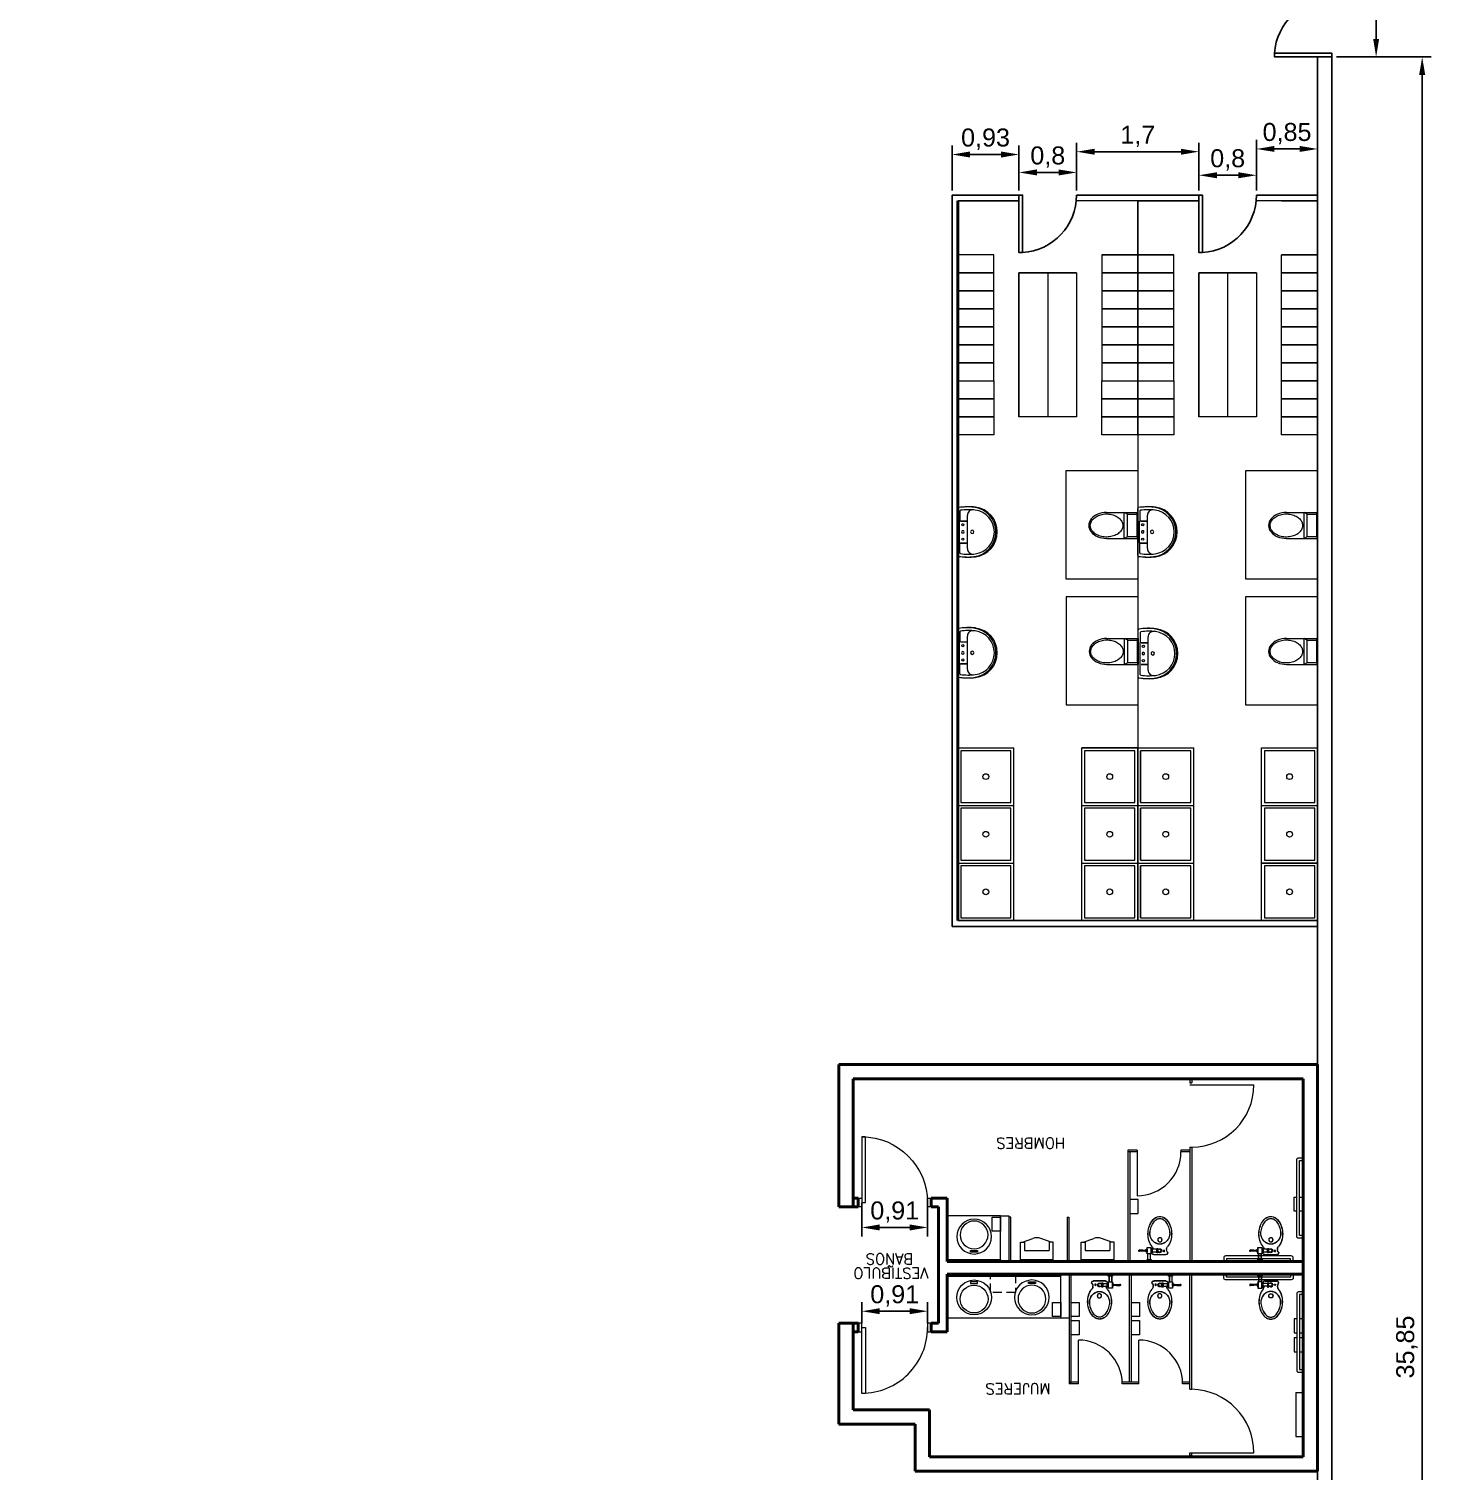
# Model space of a CAD drawing. Header units: millimetres. Extents: x 2831 to 3559, y 1674 to 2188.
# Drawn here: x 3354.6 to 3549.5, y 1848.3 to 2048.7 of the extents above; entities that cross this region are included whole.
import ezdxf

# ---------------------------------------------------------------- set-up
doc = ezdxf.new("R2010")
doc.units = ezdxf.units.MM
doc.linetypes.add('HIDDEN2', pattern=[0.1875, 0.125, -0.0625])
for name, color, linetype, lineweight in [('A-MOBILIARIO FIJO', 23, 'Continuous', 5), ('A-MUROS', 51, 'Continuous', 40), ('A-PUERTAS', 31, 'Continuous', 13), ('A-TEXTO AREAS', 253, 'Continuous', 15)]:
    doc.layers.add(name, color=color, linetype=linetype, lineweight=lineweight)
doc.layers.add('CARPINTERIA', color=255, linetype='Continuous')
doc.styles.add('LETREOS', font='simplex8.shx', dxfattribs={"height": 0.15})
doc.styles.get("Standard").update_dxf_attribs({"font": 'arial.ttf'})
doc.dimstyles.new('ISO-25', dxfattribs={"dimtxt": 2.5, "dimasz": 2.5, "dimexe": 1.25, "dimexo": 0.625, "dimtad": 1, "dimtxsty": 'Standard', "dimcen": 2.5, "dimadec": 0, "dimazin": 0, "dimtfac": 1, "dimtmove": 0, "dimatfit": 3, "dimfxl": 1, "dimarcsym": 0})

# ---------------------------------------------------------------- blocks, each defined once
blk = doc.blocks.new('AG131')
for p, q in [((0.033, -0.5), (0.033, 0.5)), ((0.033, 0.5), (0.833, 0.5)), ((0.833, 0.5), (0.833, 0.375)), ((0.833, 0.375), (0.448, 0.375)), ((0.448, 0.375), (0.448, -0.375)), ((0.833, 0.437), (1.004, 0.118)), ((0.833, -0.375), (0.448, -0.375)), ((0.833, -0.437), (1.004, -0.118)), ((0.833, -0.5), (0.833, -0.375)), ((0.033, -0.5), (0.833, -0.5))]:
    blk.add_line(p, q)
blk.add_arc((0.784, 0), 0.25, 331.833, 28.167)
blk = doc.blocks.new('A1138DA', base_point=(8, 4.5))
for p, q in [((8.1, 4.6), (8.05, 4.6)), ((8.05, 4.6), (8.05, 4.4)), ((8.1, 4.4), (8.1, 4.6)), ((8.05, 4.4), (8.1, 4.4))]:
    blk.add_line(p, q)
for centre, radius in [((8.5, 4.5), 0.5), ((8.55, 4.5), 0.4)]:
    blk.add_circle(centre, radius)
blk = doc.blocks.new('37int 12')
at = {"layer": 'A-PUERTAS', "linetype": 'ByBlock'}
for points in [[(323.652, 21.756), (323.703, 21.756), (323.703, 21.873), (323.652, 21.873)], [(324.618, 21.756), (324.668, 21.756), (324.668, 21.873), (324.618, 21.873)], [(323.754, 21.815), (323.754, 20.9), (323.703, 20.9), (323.703, 21.815)]]:
    blk.add_lwpolyline(points, close=True, dxfattribs=at)
blk.add_arc((323.703, 21.815), 0.914, 270, 0, dxfattribs=at)
blk = doc.blocks.new('inodoro baño publico')
at = {"layer": 'A-MOBILIARIO FIJO', "ltscale": 0.001}
for p, q in [((-0.169, 0.066), (-0.169, -0.011)), ((-0.168, 0.066), (-0.168, -0.011)), ((-0.166, 0.079), (-0.166, 0.066)), ((-0.134, 0.079), (-0.134, 0.066)), ((-0.132, 0.066), (-0.132, -0.011)), ((-0.131, 0.066), (-0.131, -0.011)), ((-0.085, 0), (0.085, 0)), ((-0.294, -0.055), (-0.294, -0.055)), ((-0.189, -0.05), (-0.284, -0.045)), ((-0.189, -0.052), (-0.284, -0.047)), ((-0.189, -0.058), (-0.284, -0.063)), ((-0.189, -0.06), (-0.284, -0.065)), ((-0.122, -0.04), (-0.108, -0.04)), ((-0.122, -0.071), (-0.108, -0.071)), ((-0.044, -0.036), (-0.108, -0.036)), ((-0.044, -0.074), (-0.108, -0.074)), ((-0.093, -0.079), (-0.093, -0.074)), ((-0.092, -0.079), (-0.092, -0.074)), ((-0.085, -0.001), (0.085, -0.001)), ((-0.044, -0.04), (-0.03, -0.04)), ((-0.044, -0.071), (-0.03, -0.071)), ((0.001, -0.036), (-0.03, -0.036)), ((0.001, -0.074), (-0.03, -0.074)), ((0.092, -0.079), (0.092, -0.071)), ((0.093, -0.079), (0.093, -0.071))]:
    blk.add_line(p, q, dxfattribs=at)
for points in [[(-0.112, 0.094), (-0.188, 0.094), (-0.188, 0.081), (-0.112, 0.081), (-0.112, 0.094)], [(-0.122, 0.079), (-0.178, 0.079), (-0.178, 0.066), (-0.122, 0.066), (-0.122, 0.079)], [(-0.178, -0.036), (-0.189, -0.036), (-0.189, -0.074), (-0.178, -0.074), (-0.178, -0.036)], [(-0.122, -0.011), (-0.178, -0.011), (-0.178, -0.099), (-0.122, -0.099), (-0.122, -0.011)], [(-0.122, -0.027), (-0.122, -0.084), (-0.108, -0.084), (-0.108, -0.027), (-0.122, -0.027)], [(-0.044, -0.027), (-0.044, -0.084), (-0.03, -0.084), (-0.03, -0.027), (-0.044, -0.027)]]:
    blk.add_lwpolyline(points, dxfattribs=at)
for points in [[(-0.113, 0.093), (-0.187, 0.093), (-0.187, 0.082), (-0.113, 0.082)], [(-0.123, 0.078), (-0.177, 0.078), (-0.177, 0.067), (-0.123, 0.067)], [(-0.179, -0.037), (-0.188, -0.037), (-0.188, -0.073), (-0.179, -0.073)], [(-0.123, -0.012), (-0.177, -0.012), (-0.177, -0.098), (-0.123, -0.098)], [(-0.121, -0.028), (-0.121, -0.083), (-0.109, -0.083), (-0.109, -0.028)], [(-0.043, -0.028), (-0.043, -0.083), (-0.031, -0.083), (-0.031, -0.028)]]:
    blk.add_lwpolyline(points, close=True, dxfattribs=at)
for centre, radius in [((0.001, -0.206), 0.0298), ((0.001, -0.206), 0.0288), ((0.058, -0.052), 0.0096)]:
    blk.add_circle(centre, radius, dxfattribs=at)
for centre, radius, start, end in [((-0.085, -0.025), 0.025, 90, 184.6199), ((-0.284, -0.055), 0.01, 88.5679, 180), ((-0.284, -0.055), 0.01, 180, 271.4321), ((-0.284, -0.055), 0.008, 88.5679, 180), ((-0.284, -0.055), 0.008, 180, 271.4321), ((0.194, -0.291), 0.359, 164.4287, 180.0082), ((0.194, -0.291), 0.358, 164.4287, 180.0082), ((0.065, -0.262), 0.227, 138.7035, 162.7421), ((0.065, -0.262), 0.226, 138.7035, 162.7421), ((-0.011, -0.28), 0.124, 132.3178, 157.1642), ((-0.011, -0.28), 0.123, 132.3178, 157.1642), ((-0.085, -0.025), 0.024, 90, 184.6199), ((-0.085, -0.025), 0.025, 202.092, 206.9055), ((-0.143, -0.079), 0.05, 318.7035, 360), ((-0.143, -0.079), 0.051, 318.7035, 360), ((-0.004, -0.272), 0.124, 110.3998, 137.0732), ((-0.004, -0.272), 0.123, 110.3998, 137.0732), ((0, -0.242), 0.0977, 90, 118.9112), ((0, -0.242), 0.0967, 90, 118.9112), ((0.001, -0.055), 0.0288, 221.2951, 138.7049), ((0, -0.242), 0.0977, 61.0888, 90), ((0, -0.242), 0.0967, 61.0888, 90), ((0.001, -0.055), 0.019, 270, 90), ((0.004, -0.272), 0.124, 42.9268, 69.6002), ((0.004, -0.272), 0.123, 42.9268, 69.6002), ((0.085, -0.025), 0.025, 319.4189, 90), ((0.085, -0.025), 0.024, 319.4189, 90), ((0.139, -0.071), 0.0471, 139.4189, 179.0898), ((0.143, -0.079), 0.051, 180, 221.2965), ((0.139, -0.071), 0.0461, 139.4189, 179.0898), ((0.143, -0.079), 0.05, 180, 221.2965), ((0.011, -0.28), 0.123, 22.8358, 47.6822), ((0.011, -0.28), 0.124, 22.8358, 47.6822), ((-0.065, -0.262), 0.226, 17.2579, 41.2965), ((-0.065, -0.262), 0.227, 17.2579, 41.2965), ((-0.194, -0.291), 0.358, 359.9918, 15.5713), ((-0.194, -0.291), 0.359, 359.9918, 15.5713), ((0.127, -0.291), 0.292, 180, 197.2579), ((0.127, -0.291), 0.291, 180, 197.2579), ((0.118, -0.304), 0.28, 195.3318, 212.9791), ((0.118, -0.304), 0.279, 195.3318, 212.9791), ((0.017, -0.291), 0.155, 157.3484, 179.9533), ((0.127, -0.291), 0.265, 180, 197.2579), ((0.017, -0.291), 0.154, 157.3484, 179.9533), ((0.127, -0.291), 0.264, 180, 197.2579), ((0.119, -0.303), 0.253, 195.098, 212.5016), ((0.119, -0.303), 0.252, 195.098, 212.5016), ((-0.119, -0.303), 0.252, 327.4984, 344.902), ((-0.119, -0.303), 0.253, 327.4984, 344.902), ((-0.118, -0.304), 0.279, 327.0209, 344.6682), ((-0.118, -0.304), 0.28, 327.0209, 344.6682), ((-0.017, -0.291), 0.154, 0.0467, 22.6516), ((-0.127, -0.291), 0.264, 342.7421, 360), ((-0.017, -0.291), 0.155, 0.0467, 22.6516), ((-0.127, -0.291), 0.265, 342.7421, 360), ((-0.127, -0.291), 0.291, 342.7421, 360), ((-0.127, -0.291), 0.292, 342.7421, 360), ((0.06, -0.342), 0.21, 212.7314, 234.9862), ((0.06, -0.342), 0.209, 212.7314, 234.9862), ((0.06, -0.342), 0.183, 212.0544, 233.9659), ((0.06, -0.342), 0.182, 212.0544, 233.9659), ((0, -0.405), 0.125, 241.0888, 270), ((0, -0.405), 0.124, 241.0888, 270), ((0, -0.405), 0.0967, 241.0888, 270), ((0, -0.405), 0.0977, 241.0888, 270), ((0, -0.405), 0.0967, 270, 298.9112), ((0, -0.405), 0.0977, 270, 298.9112), ((0, -0.405), 0.124, 270, 298.9112), ((0, -0.405), 0.125, 270, 298.9112), ((-0.06, -0.342), 0.182, 306.0341, 327.9456), ((-0.06, -0.342), 0.183, 306.0341, 327.9456), ((-0.06, -0.342), 0.209, 305.0138, 327.2686), ((-0.06, -0.342), 0.21, 305.0138, 327.2686)]:
    blk.add_arc(centre, radius, start, end, dxfattribs=at)
blk = doc.blocks.new('bn07')
at = {"layer": 'A-MOBILIARIO FIJO'}
for p, q in [((2.407, 5.93), (1.543, 5.93)), ((2.407, 5.964), (2.407, 5.93)), ((2.432, 5.964), (2.407, 5.964)), ((2.432, 5.93), (2.407, 5.93)), ((2.432, 5.964), (2.432, 5.93)), ((2.407, 5.047), (2.407, 3.448)), ((2.432, 5.047), (2.407, 5.047)), ((2.432, 5.047), (2.432, 3.448)), ((2.432, 4.973), (2.534, 4.973)), ((2.432, 4.973), (2.432, 4.948)), ((2.432, 4.948), (2.534, 4.948)), ((2.534, 4.973), (2.534, 4.948)), ((3.143, 4.973), (3.143, 4.948)), ((3.143, 4.973), (3.372, 4.973)), ((3.143, 4.973), (3.143, 4.364)), ((3.143, 4.948), (3.372, 4.948)), ((3.245, 4.948), (3.245, 3.448)), ((3.245, 4.948), (3.27, 4.948)), ((3.27, 4.948), (3.27, 3.448)), ((3.372, 4.973), (3.372, 4.948)), ((3.982, 4.973), (3.982, 4.948)), ((3.982, 4.973), (4.109, 4.973)), ((3.982, 4.973), (3.982, 4.364)), ((3.982, 4.948), (4.109, 4.948)), ((4.109, 4.948), (4.109, 4.973)), ((4.226, 4.059), (5.807, 4.059)), ((4.34, 4.033), (4.34, 3.839)), ((2.407, 1.681), (2.407, 3.27)), ((2.432, 1.681), (2.432, 3.27)), ((3.267, 1.747), (3.267, 3.27)), ((3.293, 1.747), (3.293, 3.27)), ((4.113, 2.655), (4.113, 3.27)), ((4.138, 2.655), (4.138, 3.27)), ((4.922, 3.27), (4.922, 2.655)), ((5.179, 2.85), (5.179, 2.656)), ((4.138, 2.655), (4.113, 2.655)), ((4.922, 2.655), (4.947, 2.655)), ((5.065, 2.636), (5.807, 2.636)), ((3.166, 1.747), (3.166, 2.357)), ((2.432, 1.681), (2.407, 1.681)), ((2.432, 1.747), (2.556, 1.747)), ((2.432, 1.722), (2.432, 1.747)), ((2.432, 1.722), (2.556, 1.722)), ((2.556, 1.722), (2.556, 1.747)), ((3.166, 1.722), (3.166, 1.747)), ((3.166, 1.747), (3.293, 1.747)), ((3.166, 1.722), (3.293, 1.722)), ((3.267, 1.747), (3.293, 1.747)), ((3.293, 1.722), (3.293, 1.747)), ((2.407, 0.817), (1.543, 0.817)), ((2.432, 0.817), (2.407, 0.817)), ((2.432, 0.79), (2.407, 0.79)), ((2.407, 0.734), (2.407, 0.79)), ((2.407, 0.734), (2.432, 0.734)), ((2.432, 0.734), (2.432, 0.79))]:
    blk.add_line(p, q, dxfattribs=at)
at = {"layer": 'A-MOBILIARIO FIJO', "linetype": 'ByBlock'}
for p, q in [((0.959, 5.702), (0.858, 5.702)), ((0.959, 5.093), (0.959, 5.702)), ((0.959, 5.093), (0.858, 5.093))]:
    blk.add_line(p, q, dxfattribs=at)
at = {"layer": 'A-MOBILIARIO FIJO', "linetype": 'Continuous'}
for p, q in [((4.947, 2.636), (4.947, 3.269)), ((5.065, 3.269), (5.065, 2.636)), ((5.065, 2.636), (4.947, 2.636))]:
    blk.add_line(p, q, dxfattribs=at)
at = {"layer": 'A-MOBILIARIO FIJO'}
for points in [[(0.87, 3.693), (0.921, 3.693, 0.414214), (0.946, 3.718), (0.946, 4.785, 0.414214), (0.921, 4.811), (0.87, 4.811)], [(0.997, 3.449), (0.997, 3.5, -0.414214), (1.023, 3.525), (1.937, 3.525, -0.414214), (1.962, 3.5), (1.962, 3.449)], [(0.997, 3.449), (0.997, 3.5, -0.414214), (1.023, 3.525), (1.937, 3.525, -0.414214), (1.962, 3.5), (1.962, 3.449)], [(0.997, 3.27), (0.997, 3.22, 0.414214), (1.023, 3.194), (1.937, 3.194, 0.414214), (1.962, 3.22), (1.962, 3.27)], [(0.87, 2.948), (0.921, 2.948, -0.414214), (0.946, 2.922), (0.946, 1.856, -0.414214), (0.921, 1.83), (0.87, 1.83)]]:
    blk.add_lwpolyline(points, format="xyb", dxfattribs=at)
blk.add_lwpolyline([(4.109, 4.948), (4.083, 4.948), (4.083, 3.456), (4.109, 3.456)], close=True, dxfattribs=at)
for points in [[(0.87, 3.731), (0.908, 3.731), (0.908, 4.772), (0.87, 4.772)], [(0.908, 4.525), (0.871, 4.525)], [(0.946, 4.331), (0.985, 4.331), (0.985, 4.525), (0.946, 4.525)], [(0.871, 4.331), (0.908, 4.331)], [(0.908, 4.263), (0.871, 4.263)], [(0.946, 4.068), (0.985, 4.068), (0.985, 4.263), (0.946, 4.263)], [(3.245, 4.093), (3.131, 4.093), (3.131, 4.288), (3.245, 4.288)], [(3.245, 4.093), (3.131, 4.093), (3.131, 4.288), (3.245, 4.288)], [(4.083, 4.093), (3.969, 4.093), (3.969, 4.288), (4.083, 4.288)], [(0.871, 4.068), (0.908, 4.068)], [(3.245, 3.839), (3.131, 3.839), (3.131, 4.033), (3.245, 4.033)], [(3.245, 3.839), (3.131, 3.839), (3.131, 4.033), (3.245, 4.033)], [(4.083, 3.839), (3.969, 3.839), (3.969, 4.033), (4.083, 4.033)], [(4.34, 3.839), (4.226, 3.839), (4.226, 4.033), (4.34, 4.033)], [(4.34, 3.839), (4.226, 3.839), (4.226, 4.033), (4.34, 4.033)], [(1.035, 3.449), (1.035, 3.487), (1.924, 3.487), (1.924, 3.449)], [(1.035, 3.449), (1.035, 3.487), (1.924, 3.487), (1.924, 3.449)], [(1.035, 3.27), (1.035, 3.232), (1.924, 3.232), (1.924, 3.27)], [(0.87, 2.91), (0.908, 2.91), (0.908, 1.868), (0.87, 1.868)], [(5.179, 2.656), (5.065, 2.656), (5.065, 2.85), (5.179, 2.85)], [(5.179, 2.656), (5.065, 2.656), (5.065, 2.85), (5.179, 2.85)], [(0.871, 2.573), (0.908, 2.573)], [(0.946, 2.573), (0.985, 2.573), (0.985, 2.378), (0.946, 2.378)], [(3.267, 2.602), (3.153, 2.602), (3.153, 2.408), (3.267, 2.408)], [(3.267, 2.602), (3.153, 2.602), (3.153, 2.408), (3.267, 2.408)], [(0.908, 2.378), (0.871, 2.378)]]:
    blk.add_lwpolyline(points, dxfattribs=at)
at = {"layer": 'A-MOBILIARIO FIJO', "linetype": 'Continuous'}
blk.add_lwpolyline([(4.109, 4.059), (4.226, 4.059), (4.226, 3.449), (4.109, 3.449)], close=True, dxfattribs=at)
at = {"layer": 'A-MOBILIARIO FIJO', "linetype": 'HIDDEN2'}
blk.add_lwpolyline([(4.858, 3.449), (4.858, 3.703), (5.201, 3.703), (5.201, 3.449)], close=True, dxfattribs=at)
at = {"layer": 'A-MOBILIARIO FIJO', "linetype": 'ByBlock'}
for points in [[(5.807, 3.449), (5.807, 3.475), (4.226, 3.475), (4.226, 3.449)], [(5.807, 3.269), (5.807, 3.244), (5.065, 3.244), (5.065, 3.269)]]:
    blk.add_lwpolyline(points, dxfattribs=at)
at = {"layer": 'A-MOBILIARIO FIJO'}
for centre, radius, start, end in [((2.423, 5.927), 0.88, 179.8201, 268.9299), ((3.143, 4.973), 0.61, 180, 270), ((3.982, 4.973), 0.61, 180, 270), ((3.166, 1.747), 0.61, 90, 180), ((2.407, 0.817), 0.864, 90, 180)]:
    blk.add_arc(centre, radius, start, end, dxfattribs=at)
at = {"layer": 'A-MUROS', "linetype": 'Continuous'}
for p, q in [((6.249, 6.184), (0.658, 6.184)), ((0.658, 6.184), (0.658, 0.534)), ((6.249, 6.184), (6.249, 5.533)), ((0.858, 0.734), (0.858, 5.984)), ((0.858, 5.984), (6.049, 5.984)), ((6.049, 5.984), (6.049, 5.333)), ((7.312, 5.533), (6.249, 5.533)), ((7.312, 4.13), (7.312, 5.533)), ((6.049, 5.333), (7.112, 5.333)), ((7.112, 5.333), (7.112, 4.13)), ((5.807, 3.449), (5.807, 4.248)), ((6.026, 4.248), (5.807, 4.248)), ((6.026, 4.13), (6.026, 4.248)), ((7.042, 4.248), (7.042, 4.13)), ((7.112, 4.248), (7.042, 4.248)), ((5.925, 2.511), (5.925, 4.13)), ((6.026, 4.13), (5.925, 4.13)), ((7.112, 4.13), (7.312, 4.13)), ((5.807, 3.448), (0.858, 3.448)), ((5.807, 3.27), (0.858, 3.27)), ((5.807, 2.393), (5.807, 3.269)), ((5.925, 2.511), (6.026, 2.511)), ((6.026, 2.511), (6.026, 2.393)), ((7.112, 2.511), (7.042, 2.511)), ((7.042, 2.511), (7.042, 2.393)), ((7.312, 2.511), (7.112, 2.511)), ((7.112, 2.511), (7.112, 0.734)), ((5.807, 2.393), (6.026, 2.393)), ((7.112, 2.393), (7.042, 2.393)), ((7.112, 0.734), (0.858, 0.734)), ((0.658, 0.534), (7.312, 0.534))]:
    blk.add_line(p, q, dxfattribs=at)
at = {"layer": 'A-MUROS'}
blk.add_line((7.312, 2.511), (7.312, 0.534), dxfattribs=at)
at = {"layer": 'A-MUROS', "linetype": 'Continuous'}
blk.add_lwpolyline([(7.112, 4.13), (7.042, 4.13)], dxfattribs=at)
at = {"layer": 'A-MOBILIARIO FIJO', "rotation": 180}
blk.add_blockref('inodoro baño publico', (1.308, 3.542), dxfattribs=at)
at = {"layer": 'A-MOBILIARIO FIJO', "xscale": -1, "rotation": 180}
for p in [(2.85, 3.542), (3.688, 3.542)]:
    blk.add_blockref('inodoro baño publico', p, dxfattribs=at)
at = {"layer": 'A-MOBILIARIO FIJO', "extrusion": (0, 0, -1), "xscale": 0.4826000000014119, "yscale": 0.4826000000014119, "zscale": -0.4826}
for p, rotation in [((-4.628, 3.528), 90), ((-5.431, 3.167), 270)]:
    blk.add_blockref('A1138DA', p, dxfattribs=dict(at, rotation=rotation))
at = {"layer": 'A-MOBILIARIO FIJO'}
for name, p, xscale, yscale, zscale, rotation in [('A1138DA', (5.431, 3.528), 0.4826000000014119, 0.4826000000014119, 0.4826000000014119, 90), ('AG131', (3.715, 3.256), 0.3047999999969306, 0.4572000000030129, 0.6096, 270), ('AG131', (4.56, 3.256), 0.3047999999969306, 0.4572000000030129, 0.6096, 270)]:
    blk.add_blockref(name, p, dxfattribs=dict(at, xscale=xscale, yscale=yscale, zscale=zscale, rotation=rotation))
at = {"layer": 'A-MOBILIARIO FIJO', "xscale": -1}
for p in [(1.308, 3.176), (2.85, 3.176)]:
    blk.add_blockref('inodoro baño publico', p, dxfattribs=at)
at = {"layer": 'A-PUERTAS', "linetype": 'ByBlock', "rotation": 179.999999999987}
blk.add_blockref('37int 12', (330.695, 26.003), dxfattribs=at)
at = {"layer": 'A-PUERTAS', "linetype": 'ByBlock', "extrusion": (0, 0, -1), "zscale": -0.9999999999999998}
blk.add_blockref('37int 12', (-330.695, -19.363), dxfattribs=at)
at = {"layer": 'A-TEXTO AREAS', "linetype": 'ByBlock', "style": 'LETREOS'}
for s, p in [('MUJERES', (4.365, 4.966)), ('VESTIBULO', (6.062, 3.359)), ('BAÑOS', (6.275, 3.162)), ('HOMBRES', (4.165, 1.552))]:
    blk.add_text(s, height=0.15, dxfattribs=at).set_placement(p)
blk = doc.blocks.new('A$C35D072BF')
for p, q in [((0.8, 0.778), (0, 0.778)), ((0, 0), (0, 0.778)), ((0.76, 0.738), (0.04, 0.738)), ((0.04, 0.738), (0.04, 0.04)), ((0.76, 0.04), (0.76, 0.738)), ((0.8, 0), (0.8, 0.778)), ((0.04, 0.04), (0.76, 0.04)), ((0.8, 0), (0, 0))]:
    blk.add_line(p, q)
blk.add_circle((0.4, 0.389), 0.04)
blk = doc.blocks.new('A$C238C3AFD')
at = {"lineweight": 5}
for p, q in [((0, 0.246), (0, 0.68)), ((0.024, 0.666), (0, 0.68)), ((0, 0.68), (0.361, 0.68)), ((0.024, 0.68), (0.337, 0.68)), ((0.024, 0.535), (0.024, 0.666)), ((0.024, 0.666), (0.337, 0.666)), ((0.337, 0.666), (0.361, 0.68)), ((0.337, 0.666), (0.337, 0.535)), ((0.361, 0.246), (0.361, 0.68)), ((0.024, 0.535), (0, 0.492)), ((0.361, 0.492), (0, 0.492)), ((0.337, 0.535), (0.024, 0.535)), ((0.337, 0.535), (0.361, 0.492))]:
    blk.add_line(p, q, dxfattribs=at)
blk.add_ellipse((0.18, 0.246), major_axis=(0, 0.246), ratio=0.7331, start_param=1.570796, end_param=4.712389, dxfattribs=at)
blk.add_open_spline([(0.18, 0.472), (0.174, 0.472), (0.167, 0.472), (0.152, 0.469), (0.144, 0.467), (0.128, 0.46), (0.12, 0.456), (0.104, 0.445), (0.097, 0.439), (0.082, 0.425), (0.075, 0.417), (0.063, 0.4), (0.057, 0.391), (0.046, 0.37), (0.042, 0.36), (0.033, 0.337), (0.03, 0.326), (0.025, 0.301), (0.023, 0.289), (0.02, 0.264), (0.02, 0.251), (0.02, 0.226), (0.021, 0.213), (0.025, 0.189), (0.028, 0.177), (0.034, 0.153), (0.038, 0.142), (0.047, 0.12), (0.052, 0.11), (0.064, 0.091), (0.07, 0.082), (0.084, 0.066), (0.091, 0.059), (0.106, 0.046), (0.113, 0.041), (0.129, 0.032), (0.138, 0.028), (0.154, 0.023), (0.162, 0.021), (0.179, 0.02), (0.187, 0.02), (0.204, 0.022), (0.213, 0.024), (0.229, 0.03), (0.237, 0.034), (0.253, 0.044), (0.261, 0.05), (0.276, 0.064), (0.283, 0.072), (0.296, 0.089), (0.302, 0.098), (0.313, 0.118), (0.318, 0.129), (0.326, 0.151), (0.33, 0.163), (0.336, 0.187), (0.338, 0.2), (0.341, 0.225), (0.341, 0.238), (0.341, 0.264), (0.34, 0.276), (0.336, 0.301), (0.334, 0.314), (0.327, 0.338), (0.324, 0.349), (0.314, 0.371), (0.309, 0.382), (0.298, 0.401), (0.291, 0.41), (0.278, 0.426), (0.27, 0.434), (0.255, 0.446), (0.248, 0.452), (0.231, 0.461), (0.223, 0.464), (0.207, 0.47), (0.198, 0.471), (0.187, 0.472), (0.184, 0.472), (0.18, 0.472)], degree=3, knots=[0, 0, 0, 0, 0.129187, 0.129187, 0.292984, 0.292984, 0.456781, 0.456781, 0.620578, 0.620578, 0.784375, 0.784375, 0.948173, 0.948173, 1.11197, 1.11197, 1.275767, 1.275767, 1.439564, 1.439564, 1.603361, 1.603361, 1.767159, 1.767159, 1.930956, 1.930956, 2.094753, 2.094753, 2.25855, 2.25855, 2.422347, 2.422347, 2.586144, 2.586144, 2.749942, 2.749942, 2.913739, 2.913739, 3.077536, 3.077536, 3.241333, 3.241333, 3.406995, 3.406995, 3.572656, 3.572656, 3.738317, 3.738317, 3.903979, 3.903979, 4.06964, 4.06964, 4.235301, 4.235301, 4.400963, 4.400963, 4.566624, 4.566624, 4.732286, 4.732286, 4.897947, 4.897947, 5.063608, 5.063608, 5.22927, 5.22927, 5.394931, 5.394931, 5.560592, 5.560592, 5.726254, 5.726254, 5.891915, 5.891915, 6.057576, 6.057576, 6.223238, 6.223238, 6.283185, 6.283185, 6.283185, 6.283185], dxfattribs=at)
blk = doc.blocks.new('bn-14')
for p, q in [((-0.329, 0), (0.328, 0)), ((-0.291, -0.028), (-0.152, -0.028)), ((-0.232, -0.135), (0.232, -0.135)), ((-0.154, -0.039), (-0.154, -0.124)), ((-0.15, -0.039), (-0.15, -0.124)), ((-0.148, -0.025), (0.148, -0.025)), ((0.15, -0.039), (0.15, -0.124)), ((0.291, -0.028), (0.152, -0.028)), ((0.154, -0.039), (0.154, -0.124))]:
    blk.add_line(p, q)
for centre in [(-0.1, -0.07), (0.1, -0.07)]:
    blk.add_circle(centre, 0.015)
for centre, radius, start, end in [((-0.329, -0.01), 0.01, 90, 170.4361), ((0.328, -0.01), 0.01, 8.4763, 90), ((0.5, -0.15), 0.85, 170.4361, 186.4738), ((0.502, -0.134), 0.85, 171.5237, 185.8861), ((0.5, -0.15), 0.809, 171.9736, 186.4738), ((-0.232, -0.21), 0.075, 90, 184.723), ((-0.291, -0.038), 0.01, 90, 171.9736), ((-0.152, -0.026), 0.002, 270, 345.5225), ((-0.148, -0.027), 0.002, 90, 165.5225), ((0, -0.2), 0.023, 90, 270), ((0, -0.07), 0.0175, 90, 270), ((0, -0.07), 0.0175, 270, 90), ((0, -0.2), 0.023, 270, 90), ((0.148, -0.027), 0.002, 14.4775, 90), ((0.152, -0.026), 0.002, 194.4775, 270), ((0.232, -0.21), 0.075, 355.277, 90), ((0.291, -0.038), 0.01, 8.0264, 90), ((-0.5, -0.15), 0.809, 353.5262, 8.0264), ((-0.5, -0.15), 0.85, 353.5262, 9.5639), ((-0.502, -0.134), 0.85, 354.1139, 8.4763), ((0, -0.202), 0.347, 187.0913, 352.9087), ((0, -0.185), 0.345, 185.9873, 354.0127), ((0, -0.202), 0.306, 187.0913, 352.8682)]:
    blk.add_arc(centre, radius, start, end)
blk = doc.blocks.new('*D17')
at = {"color": 0, "lineweight": -2, "transparency": 16777216}
for p, q in [((3536.33, 2060.8), (3543.09, 2060.8)), ((3541.84, 2058.3), (3541.84, 2047.3)), ((3536.33, 2044.8), (3543.09, 2044.8))]:
    blk.add_line(p, q, dxfattribs=at)
at = {"color": 0, "transparency": 16777216}
for points in [[(3541.43, 2058.3), (3542.26, 2058.3), (3541.84, 2060.8)], [(3541.43, 2047.3), (3542.26, 2047.3), (3541.84, 2044.8)]]:
    blk.add_solid(points, dxfattribs=at)
at = {"layer": 'Defpoints', "color": 0, "transparency": 16777216}
for p in [(3535.71, 2060.8), (3535.71, 2044.8), (3541.84, 2044.8)]:
    blk.add_point(p, dxfattribs=at)
at = {"color": 0, "transparency": 16777216, "insert": (3539.72, 2052.8), "char_height": 2.5, "attachment_point": 5, "rotation": 90}
blk.add_mtext('1,6', dxfattribs=at)
blk = doc.blocks.new('*D18')
at = {"color": 0, "lineweight": -2, "transparency": 16777216}
for p, q in [((3517.21, 2026.22), (3517.21, 2029.61)), ((3519.71, 2028.36), (3522.71, 2028.36)), ((3525.21, 2026.22), (3525.21, 2029.61))]:
    blk.add_line(p, q, dxfattribs=at)
at = {"color": 0, "transparency": 16777216}
for points in [[(3519.71, 2028.78), (3519.71, 2027.94), (3517.21, 2028.36)], [(3522.71, 2028.78), (3522.71, 2027.94), (3525.21, 2028.36)]]:
    blk.add_solid(points, dxfattribs=at)
at = {"layer": 'Defpoints', "color": 0, "transparency": 16777216}
for p in [(3525.21, 2028.36), (3517.21, 2025.6), (3525.21, 2025.6)]:
    blk.add_point(p, dxfattribs=at)
at = {"color": 0, "transparency": 16777216, "insert": (3521.21, 2030.49), "char_height": 2.5, "attachment_point": 5}
blk.add_mtext('0,8', dxfattribs=at)
blk = doc.blocks.new('*D19')
at = {"color": 0, "lineweight": -2, "transparency": 16777216}
for p, q in [((3492.21, 2026.22), (3492.21, 2030)), ((3494.71, 2028.75), (3497.71, 2028.75)), ((3500.21, 2026.22), (3500.21, 2030))]:
    blk.add_line(p, q, dxfattribs=at)
at = {"color": 0, "transparency": 16777216}
for points in [[(3494.71, 2029.17), (3494.71, 2028.33), (3492.21, 2028.75)], [(3497.71, 2029.17), (3497.71, 2028.33), (3500.21, 2028.75)]]:
    blk.add_solid(points, dxfattribs=at)
at = {"layer": 'Defpoints', "color": 0, "transparency": 16777216}
for p in [(3500.21, 2028.75), (3492.21, 2025.6), (3500.21, 2025.6)]:
    blk.add_point(p, dxfattribs=at)
at = {"color": 0, "transparency": 16777216, "insert": (3496.21, 2030.88), "char_height": 2.5, "attachment_point": 5}
blk.add_mtext('0,8', dxfattribs=at)
blk = doc.blocks.new('*D20')
at = {"color": 0, "lineweight": -2, "transparency": 16777216}
for p, q in [((3470.37, 1885.58), (3470.37, 1880.91)), ((3479.51, 1885.58), (3479.51, 1880.91)), ((3472.87, 1882.16), (3477.01, 1882.16))]:
    blk.add_line(p, q, dxfattribs=at)
at = {"color": 0, "transparency": 16777216}
for points in [[(3472.87, 1882.58), (3472.87, 1881.74), (3470.37, 1882.16)], [(3477.01, 1882.58), (3477.01, 1881.74), (3479.51, 1882.16)]]:
    blk.add_solid(points, dxfattribs=at)
at = {"layer": 'Defpoints', "color": 0, "transparency": 16777216}
for p in [(3470.37, 1886.21), (3479.51, 1886.21), (3479.51, 1882.16)]:
    blk.add_point(p, dxfattribs=at)
at = {"color": 0, "transparency": 16777216, "insert": (3474.94, 1884.29), "char_height": 2.5, "attachment_point": 5}
blk.add_mtext('0,91', dxfattribs=at)
blk = doc.blocks.new('*D21')
at = {"color": 0, "lineweight": -2, "transparency": 16777216}
for p, q in [((3470.37, 1868.88), (3470.37, 1871.77)), ((3479.51, 1868.88), (3479.51, 1871.77)), ((3472.87, 1870.52), (3477.01, 1870.52))]:
    blk.add_line(p, q, dxfattribs=at)
at = {"color": 0, "transparency": 16777216}
for points in [[(3472.87, 1870.94), (3472.87, 1870.11), (3470.37, 1870.52)], [(3477.01, 1870.94), (3477.01, 1870.11), (3479.51, 1870.52)]]:
    blk.add_solid(points, dxfattribs=at)
at = {"layer": 'Defpoints', "color": 0, "transparency": 16777216}
for p in [(3479.51, 1870.52), (3470.37, 1868.25), (3479.51, 1868.25)]:
    blk.add_point(p, dxfattribs=at)
at = {"color": 0, "transparency": 16777216, "insert": (3474.94, 1872.65), "char_height": 2.5, "attachment_point": 5}
blk.add_mtext('0,91', dxfattribs=at)
blk = doc.blocks.new('*D50')
at = {"color": 0, "lineweight": -2, "transparency": 16777216}
for p, q in [((3482.91, 2026.22), (3482.91, 2032.49)), ((3492.21, 2026.22), (3492.21, 2032.49)), ((3489.71, 2031.24), (3485.41, 2031.24))]:
    blk.add_line(p, q, dxfattribs=at)
at = {"color": 0, "transparency": 16777216}
for points in [[(3485.41, 2031.66), (3485.41, 2030.82), (3482.91, 2031.24)], [(3489.71, 2031.66), (3489.71, 2030.82), (3492.21, 2031.24)]]:
    blk.add_solid(points, dxfattribs=at)
at = {"layer": 'Defpoints', "color": 0, "transparency": 16777216}
for p in [(3482.91, 2031.24), (3482.91, 2025.6), (3492.21, 2025.6)]:
    blk.add_point(p, dxfattribs=at)
at = {"color": 0, "transparency": 16777216, "insert": (3487.56, 2033.37), "char_height": 2.5, "attachment_point": 5}
blk.add_mtext('0,93', dxfattribs=at)
blk = doc.blocks.new('*D51')
at = {"color": 0, "lineweight": -2, "transparency": 16777216}
for p, q in [((3500.21, 2026.22), (3500.21, 2032.88)), ((3517.21, 2026.22), (3517.21, 2032.88)), ((3514.71, 2031.63), (3502.71, 2031.63))]:
    blk.add_line(p, q, dxfattribs=at)
at = {"color": 0, "transparency": 16777216}
for points in [[(3502.71, 2032.04), (3502.71, 2031.21), (3500.21, 2031.63)], [(3514.71, 2032.04), (3514.71, 2031.21), (3517.21, 2031.63)]]:
    blk.add_solid(points, dxfattribs=at)
at = {"layer": 'Defpoints', "color": 0, "transparency": 16777216}
for p in [(3500.21, 2031.63), (3500.21, 2025.6), (3517.21, 2025.6)]:
    blk.add_point(p, dxfattribs=at)
at = {"color": 0, "transparency": 16777216, "insert": (3508.71, 2033.75), "char_height": 2.5, "attachment_point": 5}
blk.add_mtext('1,7', dxfattribs=at)
blk = doc.blocks.new('*D52')
at = {"color": 0, "lineweight": -2, "transparency": 16777216}
for p, q in [((3525.21, 2026.22), (3525.21, 2033.26)), ((3533.71, 2026.22), (3533.71, 2033.26)), ((3527.71, 2032.01), (3531.21, 2032.01))]:
    blk.add_line(p, q, dxfattribs=at)
at = {"color": 0, "transparency": 16777216}
for points in [[(3527.71, 2032.43), (3527.71, 2031.6), (3525.21, 2032.01)], [(3531.21, 2032.43), (3531.21, 2031.6), (3533.71, 2032.01)]]:
    blk.add_solid(points, dxfattribs=at)
at = {"layer": 'Defpoints', "color": 0, "transparency": 16777216}
for p in [(3533.71, 2032.01), (3525.21, 2025.6), (3533.71, 2025.6)]:
    blk.add_point(p, dxfattribs=at)
at = {"color": 0, "transparency": 16777216, "insert": (3529.46, 2034.14), "char_height": 2.5, "attachment_point": 5}
blk.add_mtext('0,85', dxfattribs=at)
blk = doc.blocks.new('*D53')
at = {"color": 0, "lineweight": -2, "transparency": 16777216}
for p, q in [((3536.33, 2044.8), (3549.49, 2044.8)), ((3548.24, 2042.3), (3548.24, 1688.8)), ((3536.33, 1686.3), (3549.49, 1686.3))]:
    blk.add_line(p, q, dxfattribs=at)
at = {"color": 0, "transparency": 16777216}
for points in [[(3547.82, 2042.3), (3548.66, 2042.3), (3548.24, 2044.8)], [(3547.82, 1688.8), (3548.66, 1688.8), (3548.24, 1686.3)]]:
    blk.add_solid(points, dxfattribs=at)
at = {"layer": 'Defpoints', "color": 0, "transparency": 16777216}
for p in [(3535.71, 2044.8), (3535.71, 1686.3), (3548.24, 1686.3)]:
    blk.add_point(p, dxfattribs=at)
at = {"color": 0, "transparency": 16777216, "insert": (3546.11, 1865.55), "char_height": 2.5, "attachment_point": 5, "rotation": 90}
blk.add_mtext('35,85', dxfattribs=at)

msp = doc.modelspace()

# ---------------------------------------------------------------- linework, layer by layer
for p, q in [((3533.707, 2044.799), (3527.723, 2044.799)), ((3533.707, 2044.799), (3535.707, 2044.799)), ((3535.707, 1686.301), (3535.707, 2044.799)), ((3535.707, 2044.799), (3535.707, 2044.799)), ((3492.707, 2025.599), (3482.907, 2025.599)), ((3482.907, 2025.599), (3482.907, 1924.799)), ((3483.707, 2024.799), (3492.207, 2024.799)), ((3492.207, 2024.799), (3492.207, 2025.599)), ((3517.707, 2025.599), (3500.207, 2025.599)), ((3508.707, 2024.799), (3517.207, 2024.799)), ((3517.207, 2024.799), (3517.207, 2025.599)), ((3533.707, 2025.599), (3525.207, 2025.599)), ((3533.707, 2024.799), (3533.707, 2025.599)), ((3482.907, 1924.799), (3482.907, 1923.999)), ((3482.907, 1923.999), (3533.707, 1923.999)), ((3533.707, 1924.799), (3483.707, 1924.799)), ((3533.707, 1904.799), (3533.707, 1924.799))]:
    msp.add_line(p, q)
for points in [[(3535.707, 2044.799), (3535.707, 1686.301), (3354.607, 1686.301)], [(3533.707, 2044.799), (3533.707, 1688.301), (3355.107, 1688.301)]]:
    msp.add_lwpolyline(points)
at = {"layer": 'A-MOBILIARIO FIJO'}
for p, q in [((3492.207, 2024.799), (3483.707, 2024.799)), ((3483.707, 2024.799), (3483.707, 1974.799)), ((3517.207, 2024.799), (3500.167, 2024.799)), ((3508.707, 2024.799), (3500.207, 2024.799)), ((3508.707, 2024.799), (3503.707, 2024.799)), ((3517.207, 2024.799), (3508.707, 2024.799)), ((3508.707, 2024.799), (3508.707, 1924.799)), ((3533.707, 2024.799), (3525.167, 2024.799)), ((3533.707, 2024.799), (3525.167, 2024.799)), ((3533.707, 2024.799), (3525.207, 2024.799)), ((3533.707, 1924.799), (3533.707, 2024.799)), ((3503.707, 2017.299), (3503.707, 1999.799)), ((3500.207, 2014.799), (3492.207, 2014.799)), ((3492.207, 2014.799), (3492.207, 1994.799)), ((3492.207, 1994.799), (3492.207, 2014.799)), ((3492.207, 2014.799), (3500.207, 2014.799)), ((3500.207, 2014.799), (3496.207, 2014.799)), ((3496.207, 2014.799), (3496.207, 1994.799)), ((3500.207, 2014.799), (3500.207, 1994.799)), ((3525.207, 2014.799), (3517.207, 2014.799)), ((3517.207, 2014.799), (3517.207, 1994.799)), ((3517.207, 1994.799), (3517.207, 2014.799)), ((3517.207, 2014.799), (3525.207, 2014.799)), ((3525.207, 2014.799), (3521.207, 2014.799)), ((3521.207, 2014.799), (3521.207, 1994.799)), ((3525.207, 2014.799), (3525.207, 1994.799)), ((3503.707, 1999.799), (3508.707, 1999.799)), ((3508.707, 1999.799), (3508.707, 1984.799)), ((3500.207, 1994.799), (3492.207, 1994.799)), ((3525.207, 1994.799), (3517.207, 1994.799)), ((3533.707, 1992.299), (3533.707, 1987.299)), ((3508.707, 1987.299), (3498.707, 1987.299)), ((3498.707, 1987.299), (3498.707, 1972.299)), ((3533.707, 1987.299), (3523.707, 1987.299)), ((3523.707, 1987.299), (3523.707, 1972.299)), ((3533.707, 1987.299), (3533.707, 1981.499)), ((3498.707, 1972.299), (3508.707, 1972.299)), ((3523.707, 1972.299), (3533.707, 1972.299)), ((3533.707, 1972.299), (3533.707, 1969.799)), ((3533.707, 1972.299), (3533.707, 1969.799)), ((3508.756, 1969.799), (3498.756, 1969.799)), ((3498.756, 1969.799), (3498.756, 1954.799)), ((3533.707, 1969.799), (3523.707, 1969.799)), ((3523.707, 1969.799), (3523.707, 1954.799)), ((3533.707, 1969.799), (3533.707, 1963.999)), ((3498.756, 1954.799), (3508.707, 1954.799)), ((3523.707, 1954.799), (3533.707, 1954.799)), ((3508.707, 1948.799), (3500.927, 1948.799)), ((3508.707, 1924.799), (3508.707, 1948.799)), ((3508.707, 1948.799), (3516.487, 1948.799)), ((3508.707, 1924.799), (3508.707, 1948.799)), ((3509.107, 1941.199), (3509.107, 1948.399)), ((3525.927, 1940.799), (3525.927, 1948.799)), ((3525.927, 1948.799), (3533.707, 1948.799)), ((3509.107, 1933.199), (3509.107, 1940.399)), ((3525.927, 1932.799), (3525.927, 1940.799)), ((3525.927, 1940.799), (3533.707, 1940.799)), ((3509.107, 1925.199), (3509.107, 1932.399)), ((3533.707, 1932.799), (3525.927, 1932.799)), ((3533.707, 1924.799), (3533.707, 1932.799)), ((3533.707, 1924.799), (3533.707, 1932.799)), ((3483.707, 1924.799), (3533.707, 1924.799))]:
    msp.add_line(p, q, dxfattribs=at)
for points in [[(3508.707, 2022.299), (3508.707, 2024.799), (3503.707, 2024.799)], [(3513.707, 2024.799), (3508.707, 2024.799), (3508.707, 2022.299)], [(3528.707, 2024.799), (3533.707, 2024.799), (3533.707, 2022.299)], [(3508.707, 2022.299), (3508.707, 2019.799)], [(3508.707, 2019.799), (3508.707, 2022.299)], [(3533.707, 2022.299), (3533.707, 2019.799)], [(3503.707, 2017.299), (3508.707, 2017.299), (3508.707, 2019.799)], [(3508.707, 2019.799), (3508.707, 2017.299), (3513.707, 2017.299)], [(3533.707, 2019.799), (3533.707, 2017.299), (3528.707, 2017.299)]]:
    msp.add_lwpolyline(points, dxfattribs=at)
for points in [[(3483.707, 2017.299), (3483.707, 2014.799), (3488.707, 2014.799), (3488.707, 2017.299)], [(3503.707, 2017.299), (3503.707, 2014.799), (3508.707, 2014.799), (3508.707, 2017.299)], [(3508.707, 2017.299), (3508.707, 2014.799), (3513.707, 2014.799), (3513.707, 2017.299)], [(3533.707, 2017.299), (3533.707, 2014.799), (3528.707, 2014.799), (3528.707, 2017.299)], [(3483.707, 2014.799), (3483.707, 2012.299), (3488.707, 2012.299), (3488.707, 2014.799)], [(3503.707, 2014.799), (3503.707, 2012.299), (3508.707, 2012.299), (3508.707, 2014.799)], [(3508.707, 2014.799), (3508.707, 2012.299), (3513.707, 2012.299), (3513.707, 2014.799)], [(3533.707, 2014.799), (3533.707, 2012.299), (3528.707, 2012.299), (3528.707, 2014.799)], [(3483.707, 2012.299), (3483.707, 2009.799), (3488.707, 2009.799), (3488.707, 2012.299)], [(3503.707, 2012.299), (3503.707, 2009.799), (3508.707, 2009.799), (3508.707, 2012.299)], [(3508.707, 2012.299), (3508.707, 2009.799), (3513.707, 2009.799), (3513.707, 2012.299)], [(3533.707, 2012.299), (3533.707, 2009.799), (3528.707, 2009.799), (3528.707, 2012.299)], [(3483.707, 2009.799), (3483.707, 2007.299), (3488.707, 2007.299), (3488.707, 2009.799)], [(3503.707, 2009.799), (3503.707, 2007.299), (3508.707, 2007.299), (3508.707, 2009.799)], [(3508.707, 2009.799), (3508.707, 2007.299), (3513.707, 2007.299), (3513.707, 2009.799)], [(3533.707, 2009.799), (3533.707, 2007.299), (3528.707, 2007.299), (3528.707, 2009.799)], [(3483.707, 2007.299), (3483.707, 2004.799), (3488.707, 2004.799), (3488.707, 2007.299)], [(3503.707, 2007.299), (3503.707, 2004.799), (3508.707, 2004.799), (3508.707, 2007.299)], [(3508.707, 2007.299), (3508.707, 2004.799), (3513.707, 2004.799), (3513.707, 2007.299)], [(3533.707, 2007.299), (3533.707, 2004.799), (3528.707, 2004.799), (3528.707, 2007.299)], [(3483.707, 2004.799), (3483.707, 2002.299), (3488.707, 2002.299), (3488.707, 2004.799)], [(3503.707, 2004.799), (3503.707, 2002.299), (3508.707, 2002.299), (3508.707, 2004.799)], [(3508.707, 2004.799), (3508.707, 2002.299), (3513.707, 2002.299), (3513.707, 2004.799)], [(3533.707, 2004.799), (3533.707, 2002.299), (3528.707, 2002.299), (3528.707, 2004.799)], [(3483.707, 2002.299), (3483.707, 1999.799), (3488.707, 1999.799), (3488.707, 2002.299)], [(3503.707, 2002.299), (3503.707, 1999.799), (3508.707, 1999.799), (3508.707, 2002.299)], [(3508.707, 2002.299), (3508.707, 1999.799), (3513.707, 1999.799), (3513.707, 2002.299)], [(3533.707, 2002.299), (3533.707, 1999.799), (3528.707, 1999.799), (3528.707, 2002.299)], [(3488.707, 1999.799), (3488.707, 1997.299), (3483.707, 1997.299), (3483.707, 1999.799)], [(3508.707, 1999.799), (3508.707, 1997.299), (3503.707, 1997.299), (3503.707, 1999.799)], [(3513.707, 1999.799), (3513.707, 1997.299), (3508.707, 1997.299), (3508.707, 1999.799)], [(3533.707, 1999.799), (3533.707, 1997.299), (3528.707, 1997.299), (3528.707, 1999.799)], [(3488.707, 1997.299), (3488.707, 1994.799), (3483.707, 1994.799), (3483.707, 1997.299)], [(3508.707, 1997.299), (3508.707, 1994.799), (3503.707, 1994.799), (3503.707, 1997.299)], [(3513.707, 1997.299), (3513.707, 1994.799), (3508.707, 1994.799), (3508.707, 1997.299)], [(3533.707, 1997.299), (3533.707, 1994.799), (3528.707, 1994.799), (3528.707, 1997.299)], [(3488.707, 1994.799), (3488.707, 1992.299), (3483.707, 1992.299), (3483.707, 1994.799)], [(3508.707, 1994.799), (3508.707, 1992.299), (3503.707, 1992.299), (3503.707, 1994.799)], [(3513.707, 1994.799), (3513.707, 1992.299), (3508.707, 1992.299), (3508.707, 1994.799)], [(3533.707, 1994.799), (3533.707, 1992.299), (3528.707, 1992.299), (3528.707, 1994.799)]]:
    msp.add_lwpolyline(points, close=True, dxfattribs=at)
at = {"layer": 'A-MUROS'}
msp.add_line((3483.707, 2024.799), (3483.707, 1924.799), dxfattribs=at)
at = {"layer": 'CARPINTERIA'}
for points in [[(3535.707, 2052.799, 0.3960122), (3527.723, 2045.299), (3527.723, 2044.799), (3533.707, 2044.799)], [(3500.207, 2025.599, -0.3960122), (3492.707, 2017.614), (3492.207, 2017.614), (3492.207, 2025.599), (3492.707, 2025.599), (3492.707, 2017.614)], [(3525.207, 2025.599, -0.3960122), (3517.707, 2017.614), (3517.207, 2017.614), (3517.207, 2025.599), (3517.707, 2025.599), (3517.707, 2017.614)]]:
    msp.add_lwpolyline(points, format="xyb", dxfattribs=at)
msp.add_lwpolyline([(3535.707, 2044.799), (3535.707, 2045.299), (3527.723, 2045.299)], dxfattribs=at)

# ---------------------------------------------------------------- block references
at = {"xscale": 10, "yscale": 10, "zscale": 10, "rotation": 180}
msp.add_blockref('bn07', (3540.283, 1910.142), dxfattribs=at)
at = {"layer": 'A-MOBILIARIO FIJO', "xscale": 10, "yscale": 10, "zscale": 10}
for name, p, rotation in [('bn-14', (3483.707, 1978.796), 89.99999999375811), ('bn-14', (3508.707, 1978.796), 89.99999999375811), ('A$C238C3AFD', (3501.917, 1981.499), 269.9999999937581), ('A$C238C3AFD', (3526.907, 1981.499), 269.9999999937581), ('bn-14', (3483.707, 1962.007), 89.99999999375811), ('A$C238C3AFD', (3501.966, 1963.999), 269.9999999937581), ('bn-14', (3508.792, 1961.91), 89.99999999375811), ('A$C238C3AFD', (3526.907, 1963.999), 269.9999999937581), ('A$C35D072BF', (3483.707, 1948.799), 269.9999999937581), ('A$C35D072BF', (3500.927, 1948.799), 269.9999999937581), ('A$C35D072BF', (3508.707, 1948.799), 269.9999999937581), ('A$C35D072BF', (3525.927, 1948.799), 269.9999999937581), ('A$C35D072BF', (3483.707, 1940.799), 269.9999999937581), ('A$C35D072BF', (3500.927, 1940.799), 269.9999999937581), ('A$C35D072BF', (3508.707, 1940.799), 269.9999999937581), ('A$C35D072BF', (3525.927, 1940.799), 269.9999999937581), ('A$C35D072BF', (3483.707, 1932.799), 269.9999999937581), ('A$C35D072BF', (3500.927, 1932.799), 269.9999999937581), ('A$C35D072BF', (3508.707, 1932.799), 269.9999999937581), ('A$C35D072BF', (3525.927, 1932.799), 269.9999999937581)]:
    msp.add_blockref(name, p, dxfattribs=dict(at, rotation=rotation))

# ---------------------------------------------------------------- dimensions: what is measured, and where the dimension line sits
for base, p1, p2, picture, middle in [((3541.843, 2044.799), (3535.707, 2060.799), (3535.707, 2044.799), '*D17', (3539.715, 2052.799)), ((3548.239, 1686.301), (3535.707, 2044.799), (3535.707, 1686.301), '*D53', (3546.112, 1865.55))]:
    dim = msp.add_linear_dim(base=base, p1=p1, p2=p2, angle=90, dimstyle='ISO-25', override={"dimlfac": 0.1})
    dim.commit()
    dim.dimension.update_dxf_attribs({"geometry": picture, "text_midpoint": middle})
for base, p1, p2, picture, middle in [((3482.907, 2031.24), (3492.207, 2025.599), (3482.907, 2025.599), '*D50', (3487.557, 2033.367)), ((3500.207, 2031.625), (3517.207, 2025.599), (3500.207, 2025.599), '*D51', (3508.707, 2033.753)), ((3533.707, 2032.015), (3525.207, 2025.599), (3533.707, 2025.599), '*D52', (3529.457, 2034.142)), ((3500.207, 2028.752), (3492.207, 2025.599), (3500.207, 2025.599), '*D19', (3496.207, 2030.879)), ((3479.51, 1882.16), (3470.366, 1886.209), (3479.51, 1886.209), '*D20', (3474.938, 1884.287))]:
    dim = msp.add_linear_dim(base=base, p1=p1, p2=p2, dimstyle='ISO-25', override={"dimlfac": 0.1})
    dim.commit()
    dim.dimension.update_dxf_attribs({"geometry": picture, "text_midpoint": middle})
for p1, p2, distance, picture, middle in [((3517.207, 2025.599), (3525.207, 2025.599), 2.76, '*D18', (3521.207, 2030.486)), ((3470.366, 1868.254), (3479.51, 1868.254), 2.269, '*D21', (3474.938, 1872.651))]:
    dim = msp.add_aligned_dim(p1=p1, p2=p2, distance=distance, dimstyle='ISO-25', override={"dimlfac": 0.1})
    dim.commit()
    dim.dimension.update_dxf_attribs({"geometry": picture, "text_midpoint": middle})

doc.saveas('drawing.dxf')
